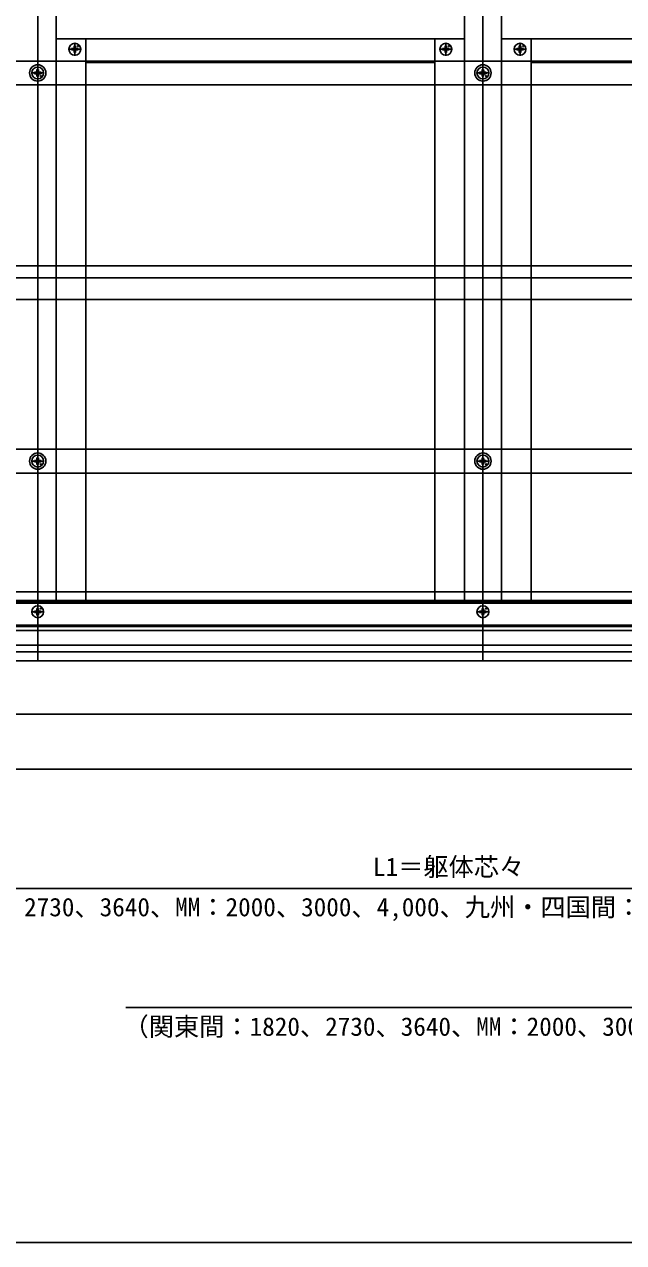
# Model space of a CAD drawing. Units: millimetres, scale not verified. Extents: x -875 to 875, y -1304 to 1297.
# Drawn here: x -383 to 21, y -1304 to -483 of the extents above; entities that cross this region are included whole.
import ezdxf
from ezdxf.enums import TextEntityAlignment as Align

# ---------------------------------------------------------------- set-up
doc = ezdxf.new("R2010")
doc.units = ezdxf.units.MM
doc.header["$LTSCALE"] = 8
for name, color, linetype in [('0-4_YKK_12', 2, 'Continuous'), ('0-5_YKK_13', 4, 'Continuous'), ('0-6_YKK_D', 6, 'Continuous'), ('0-7_YKK_ZWAK', 7, 'Continuous')]:
    doc.layers.add(name, color=color, linetype=linetype)
doc.styles.add('ＭＳ ゴシック', font='')
doc.styles.get('ＭＳ ゴシック').set_extended_font_data('MS Gothic')

msp = doc.modelspace()

# ---------------------------------------------------------------- linework, layer by layer
at = {"layer": '0-4_YKK_12'}
for p, q in [((-374, -203.5), (-374, -911.5)), ((-361.5, -363), (-361.5, -871.5)), ((-86.5, -388.5), (-86.5, -871.5)), ((-74, -388.5), (-74, -911.5)), ((-61.5, -388.5), (-61.5, -871.5)), ((-341.5, -492.5), (-361.5, -492.5)), ((-106.5, -492.5), (-341.5, -492.5)), ((-341.5, -492.5), (-341.5, -871.5)), ((-86.5, -492.5), (-106.5, -492.5)), ((-106.5, -492.5), (-106.5, -871.5)), ((-41.5, -492.5), (-61.5, -492.5)), ((193.5, -492.5), (-41.5, -492.5)), ((-41.5, -492.5), (-41.5, -871.5)), ((-106.5, -507.5), (-341.5, -507.5)), ((-106.5, -508.5), (-341.5, -508.5)), ((193.5, -507.5), (-41.5, -507.5)), ((193.5, -508.5), (-41.5, -508.5)), ((471, -871.5), (-619, -871.5)), ((471, -872.8), (-619, -872.8)), ((471, -887.5), (-619, -887.5)), ((471, -888.5), (-619, -888.5)), ((471, -900.962), (-619, -900.962)), ((471, -905.5), (-619, -905.5)), ((488.5, -911.5), (-636.5, -911.5)), ((-721.5, -947.5), (776, -947.5)), ((488.5, -984.5), (-636.5, -984.5))]:
    msp.add_line(p, q, dxfattribs=at)
at = {"layer": '0-5_YKK_13'}
for p, q in [((-344.6, -499.5), (-353.4, -499.5)), ((-351.245, -499), (-350.137, -498.981)), ((-351.245, -500), (-350.137, -500.019)), ((-350.137, -498.981), (-349.62, -498.88)), ((-350.137, -500.019), (-349.62, -500.12)), ((-349.519, -498.363), (-349.62, -498.88)), ((-349.519, -500.637), (-349.62, -500.12)), ((-349.5, -497.255), (-349.519, -498.363)), ((-349.5, -501.745), (-349.519, -500.637)), ((-349, -503.9), (-349, -495.1)), ((-348.5, -497.255), (-348.481, -498.363)), ((-348.5, -501.745), (-348.481, -500.637)), ((-348.481, -498.363), (-348.38, -498.88)), ((-348.481, -500.637), (-348.38, -500.12)), ((-347.863, -498.981), (-348.38, -498.88)), ((-347.863, -500.019), (-348.38, -500.12)), ((-346.755, -499), (-347.863, -498.981)), ((-346.755, -500), (-347.863, -500.019)), ((-94.6, -499.5), (-103.4, -499.5)), ((-101.245, -499), (-100.137, -498.981)), ((-101.245, -500), (-100.137, -500.019)), ((-100.137, -498.981), (-99.62, -498.88)), ((-100.137, -500.019), (-99.62, -500.12)), ((-99.519, -498.363), (-99.62, -498.88)), ((-99.519, -500.637), (-99.62, -500.12)), ((-99.5, -497.255), (-99.519, -498.363)), ((-99.5, -501.745), (-99.519, -500.637)), ((-99, -503.9), (-99, -495.1)), ((-98.5, -497.255), (-98.481, -498.363)), ((-98.5, -501.745), (-98.481, -500.637)), ((-98.481, -498.363), (-98.38, -498.88)), ((-98.481, -500.637), (-98.38, -500.12)), ((-97.863, -498.981), (-98.38, -498.88)), ((-97.863, -500.019), (-98.38, -500.12)), ((-96.755, -499), (-97.863, -498.981)), ((-96.755, -500), (-97.863, -500.019)), ((-44.6, -499.5), (-53.4, -499.5)), ((-51.245, -499), (-50.137, -498.981)), ((-51.245, -500), (-50.137, -500.019)), ((-50.137, -498.981), (-49.62, -498.88)), ((-50.137, -500.019), (-49.62, -500.12)), ((-49.519, -498.363), (-49.62, -498.88)), ((-49.519, -500.637), (-49.62, -500.12)), ((-49.5, -497.255), (-49.519, -498.363)), ((-49.5, -501.745), (-49.519, -500.637)), ((-49, -503.9), (-49, -495.1)), ((-48.5, -497.255), (-48.481, -498.363)), ((-48.5, -501.745), (-48.481, -500.637)), ((-48.481, -498.363), (-48.38, -498.88)), ((-48.481, -500.637), (-48.38, -500.12)), ((-47.863, -498.981), (-48.38, -498.88)), ((-47.863, -500.019), (-48.38, -500.12)), ((-46.755, -499), (-47.863, -498.981)), ((-46.755, -500), (-47.863, -500.019)), ((-378.4, -515.5), (-369.6, -515.5)), ((-376.245, -515), (-375.137, -514.981)), ((-376.245, -516), (-375.137, -516.019)), ((-375.137, -514.981), (-374.62, -514.88)), ((-375.137, -516.019), (-374.62, -516.12)), ((-374.519, -514.363), (-374.62, -514.88)), ((-374.519, -516.637), (-374.62, -516.12)), ((-374.5, -513.255), (-374.519, -514.363)), ((-374.5, -517.745), (-374.519, -516.637)), ((-374, -519.9), (-374, -511.1)), ((-373.5, -513.255), (-373.481, -514.363)), ((-373.5, -517.745), (-373.481, -516.637)), ((-373.481, -514.363), (-373.38, -514.88)), ((-373.481, -516.637), (-373.38, -516.12)), ((-372.863, -514.981), (-373.38, -514.88)), ((-372.863, -516.019), (-373.38, -516.12)), ((-371.755, -515), (-372.863, -514.981)), ((-371.755, -516), (-372.863, -516.019)), ((-78.4, -515.5), (-69.6, -515.5)), ((-76.245, -515), (-75.137, -514.981)), ((-76.245, -516), (-75.137, -516.019)), ((-75.137, -514.981), (-74.62, -514.88)), ((-75.137, -516.019), (-74.62, -516.12)), ((-74.519, -514.363), (-74.62, -514.88)), ((-74.519, -516.637), (-74.62, -516.12)), ((-74.5, -513.255), (-74.519, -514.363)), ((-74.5, -517.745), (-74.519, -516.637)), ((-74, -519.9), (-74, -511.1)), ((-73.5, -513.255), (-73.481, -514.363)), ((-73.5, -517.745), (-73.481, -516.637)), ((-73.481, -514.363), (-73.38, -514.88)), ((-73.481, -516.637), (-73.38, -516.12)), ((-72.863, -514.981), (-73.38, -514.88)), ((-72.863, -516.019), (-73.38, -516.12)), ((-71.755, -515), (-72.863, -514.981)), ((-71.755, -516), (-72.863, -516.019)), ((-378.4, -777), (-369.6, -777)), ((-376.245, -776.5), (-375.137, -776.481)), ((-376.245, -777.5), (-375.137, -777.519)), ((-375.137, -776.481), (-374.62, -776.38)), ((-375.137, -777.519), (-374.62, -777.62)), ((-374.519, -775.863), (-374.62, -776.38)), ((-374.519, -778.137), (-374.62, -777.62)), ((-374.5, -774.755), (-374.519, -775.863)), ((-374.5, -779.245), (-374.519, -778.137)), ((-374, -781.4), (-374, -772.6)), ((-373.5, -774.755), (-373.481, -775.863)), ((-373.5, -779.245), (-373.481, -778.137)), ((-373.481, -775.863), (-373.38, -776.38)), ((-373.481, -778.137), (-373.38, -777.62)), ((-372.863, -776.481), (-373.38, -776.38)), ((-372.863, -777.519), (-373.38, -777.62)), ((-371.755, -776.5), (-372.863, -776.481)), ((-371.755, -777.5), (-372.863, -777.519)), ((-78.4, -777), (-69.6, -777)), ((-76.245, -776.5), (-75.137, -776.481)), ((-76.245, -777.5), (-75.137, -777.519)), ((-75.137, -776.481), (-74.62, -776.38)), ((-75.137, -777.519), (-74.62, -777.62)), ((-74.519, -775.863), (-74.62, -776.38)), ((-74.519, -778.137), (-74.62, -777.62)), ((-74.5, -774.755), (-74.519, -775.863)), ((-74.5, -779.245), (-74.519, -778.137)), ((-74, -781.4), (-74, -772.6)), ((-73.5, -774.755), (-73.481, -775.863)), ((-73.5, -779.245), (-73.481, -778.137)), ((-73.481, -775.863), (-73.38, -776.38)), ((-73.481, -778.137), (-73.38, -777.62)), ((-72.863, -776.481), (-73.38, -776.38)), ((-72.863, -777.519), (-73.38, -777.62)), ((-71.755, -776.5), (-72.863, -776.481)), ((-71.755, -777.5), (-72.863, -777.519)), ((471, -871), (-619, -871)), ((-376.245, -878), (-375.137, -877.981)), ((-375.137, -877.981), (-374.62, -877.88)), ((-374.519, -877.363), (-374.62, -877.88)), ((-374.5, -876.255), (-374.519, -877.363)), ((-374, -882.9), (-374, -874.1)), ((-373.5, -876.255), (-373.481, -877.363)), ((-373.481, -877.363), (-373.38, -877.88)), ((-372.863, -877.981), (-373.38, -877.88)), ((-371.755, -878), (-372.863, -877.981)), ((-76.245, -878), (-75.137, -877.981)), ((-75.137, -877.981), (-74.62, -877.88)), ((-74.519, -877.363), (-74.62, -877.88)), ((-74.5, -876.255), (-74.519, -877.363)), ((-74, -882.9), (-74, -874.1)), ((-73.5, -876.255), (-73.481, -877.363)), ((-73.481, -877.363), (-73.38, -877.88)), ((-72.863, -877.981), (-73.38, -877.88)), ((-71.755, -878), (-72.863, -877.981)), ((-369.6, -878.5), (-378.4, -878.5)), ((-376.245, -879), (-375.137, -879.019)), ((-375.137, -879.019), (-374.62, -879.12)), ((-374.519, -879.637), (-374.62, -879.12)), ((-374.5, -880.745), (-374.519, -879.637)), ((-373.5, -880.745), (-373.481, -879.637)), ((-373.481, -879.637), (-373.38, -879.12)), ((-372.863, -879.019), (-373.38, -879.12)), ((-371.755, -879), (-372.863, -879.019)), ((-69.6, -878.5), (-78.4, -878.5)), ((-76.245, -879), (-75.137, -879.019)), ((-75.137, -879.019), (-74.62, -879.12)), ((-74.519, -879.637), (-74.62, -879.12)), ((-74.5, -880.745), (-74.519, -879.637)), ((-73.5, -880.745), (-73.481, -879.637)), ((-73.481, -879.637), (-73.38, -879.12)), ((-72.863, -879.019), (-73.38, -879.12)), ((-71.755, -879), (-72.863, -879.019))]:
    msp.add_line(p, q, dxfattribs=at)
for points in [[(471, -507.5), (455.5, -507.5), (-601.5, -507.5)], [(471, -523.5), (455.5, -523.5), (-601.5, -523.5)], [(471, -645.5), (455.5, -645.5), (-601.5, -645.5)], [(471, -653.5), (455.5, -653.5), (-601.5, -653.5)], [(471, -668), (455.5, -668), (-601.5, -668)], [(471, -769), (455.5, -769), (-601.5, -769)], [(471, -785), (455.5, -785), (-601.5, -785)], [(471, -865), (454.5, -865), (-600.15, -865)], [(471, -891), (454.5, -891), (-600.15, -891)]]:
    msp.add_lwpolyline(points, dxfattribs=at)
for centre, radius in [((-349, -499.5), 4), ((-346.879, -497.379), 0.3), ((-99, -499.5), 4), ((-96.879, -497.379), 0.3), ((-49, -499.5), 4), ((-46.879, -497.379), 0.3), ((-374, -515.5), 5.5), ((-374, -515.5), 4), ((-74, -515.5), 5.5), ((-74, -515.5), 4), ((-371.879, -517.621), 0.3), ((-71.879, -517.621), 0.3), ((-374, -777), 5.5), ((-74, -777), 5.5), ((-374, -777), 4), ((-371.879, -779.121), 0.3), ((-74, -777), 4), ((-71.879, -779.121), 0.3), ((-374, -878.5), 4), ((-371.879, -876.379), 0.3), ((-74, -878.5), 4), ((-71.879, -876.379), 0.3)]:
    msp.add_circle(centre, radius, dxfattribs=at)
for centre, start, end in [((-349, -499.5), 167.44414, 192.55586), ((-349, -499.5), 77.44414, 102.55586), ((-349, -499.5), 347.44414, 12.55586), ((-99, -499.5), 167.44414, 192.55586), ((-99, -499.5), 77.44414, 102.55586), ((-99, -499.5), 347.44414, 12.55586), ((-49, -499.5), 167.44414, 192.55586), ((-49, -499.5), 77.44414, 102.55586), ((-49, -499.5), 347.44414, 12.55586), ((-349, -499.5), 257.44414, 282.55586), ((-99, -499.5), 257.44414, 282.55586), ((-49, -499.5), 257.44414, 282.55586), ((-374, -515.5), 167.44414, 192.55586), ((-374, -515.5), 77.44414, 102.55586), ((-374, -515.5), 347.44414, 12.55586), ((-74, -515.5), 167.44414, 192.55586), ((-74, -515.5), 77.44414, 102.55586), ((-74, -515.5), 347.44414, 12.55586), ((-374, -515.5), 257.44414, 282.55586), ((-74, -515.5), 257.44414, 282.55586), ((-374, -777), 167.44414, 192.55586), ((-374, -777), 77.44414, 102.55586), ((-374, -777), 257.44414, 282.55586), ((-374, -777), 347.44414, 12.55586), ((-74, -777), 167.44414, 192.55586), ((-74, -777), 77.44414, 102.55586), ((-74, -777), 257.44414, 282.55586), ((-74, -777), 347.44414, 12.55586), ((-374, -878.5), 167.44414, 192.55586), ((-374, -878.5), 77.44414, 102.55586), ((-374, -878.5), 347.44414, 12.55586), ((-74, -878.5), 167.44414, 192.55586), ((-74, -878.5), 77.44414, 102.55586), ((-74, -878.5), 347.44414, 12.55586), ((-374, -878.5), 257.44414, 282.55586), ((-74, -878.5), 257.44414, 282.55586)]:
    msp.add_arc(centre, 2.3, start, end, dxfattribs=at)
at = {"layer": '0-6_YKK_D'}
msp.add_line((-674, -1065), (526, -1065), dxfattribs=at)
msp.add_lwpolyline([(651, -1065), (567.449, -1145), (-314.727, -1145)], dxfattribs=at)
at = {"layer": '0-7_YKK_ZWAK'}
msp.add_lwpolyline([(-875, -1303.5), (875, -1303.5), (875, 1246.5)], dxfattribs=at)

# ---------------------------------------------------------------- texts
at = {"layer": '0-6_YKK_D', "style": 'ＭＳ ゴシック'}
for s, p in [('L1＝躯体芯々', (-148.085, -1060.278)), ('（関東間：1820、2730、3640、MM：2000、3000、4,000、九州・四国間：1910、2865、3820）', (-519.043, -1087.398)), ('（関東間：1820、2730、3640、MM：2000、3000、4000、九州・四国間：1910、2865、3820）', (-316.17, -1167.898))]:
    msp.add_text(s, height=12.46, dxfattribs=at).set_placement(p, align=Align.BOTTOM_LEFT)

doc.saveas('drawing.dxf')
